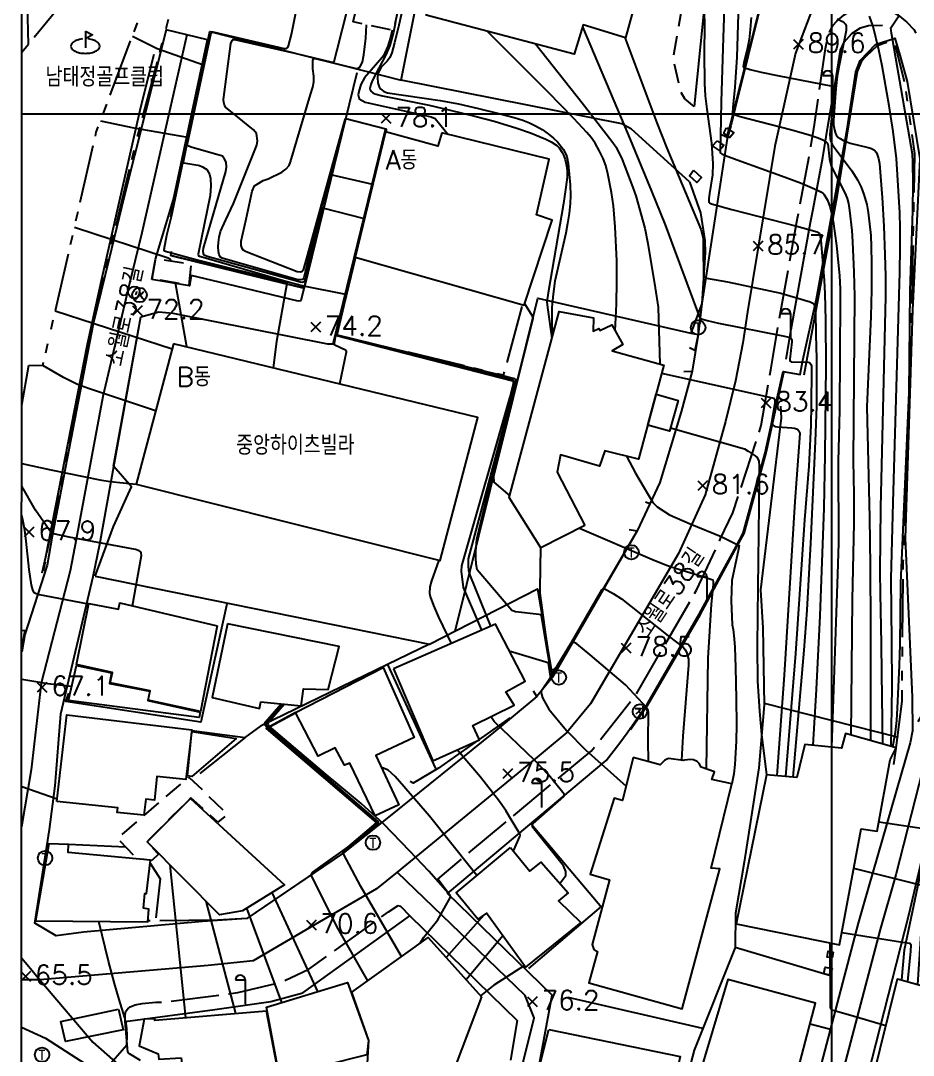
# Model space of a CAD drawing. Extents: x 199116 to 199565, y 548943 to 549516.
# Drawn here: x 199116.2 to 199208.5, y 549302.6 to 549409.6 of the extents above; entities that cross this region are included whole.
import ezdxf
from ezdxf.enums import TextEntityAlignment as Align

# ---------------------------------------------------------------- set-up
doc = ezdxf.new("R2010")
doc.units = 0
doc.header["$MEASUREMENT"] = 0
for name, pattern in [('ANYANG1', [11.5, 6, -1, 1, -1.5, 1, -1]), ('ANYANG2', [6, 5, -1]), ('ANYANG3', [3, 2, -1])]:
    doc.linetypes.add(name, pattern=pattern)
for name, color, linetype in [('A0013114', 1, 'CONTINUOUS'), ('A0013118', 1, 'CONTINUOUS'), ('A0023210', 7, 'CONTINUOUS'), ('A0033324', 1, 'ANYANG2'), ('A0043325', 42, 'CONTINUOUS'), ('B0014111', 7, 'CONTINUOUS'), ('B0014112', 7, 'CONTINUOUS'), ('B0014113', 7, 'CONTINUOUS'), ('B0014116', 7, 'ANYANG3'), ('B0024121', 7, 'CONTINUOUS'), ('B0024122', 7, 'CONTINUOUS'), ('B0024126', 7, 'ANYANG1'), ('B0024127', 7, 'CONTINUOUS'), ('C0220205', 7, 'CONTINUOUS'), ('C0223367', 7, 'CONTINUOUS'), ('C0236241', 7, 'CONTINUOUS'), ('C0256324', 1, 'CONTINUOUS'), ('C0385321', 1, 'CONTINUOUS'), ('C0536117', 7, 'CONTINUOUS'), ('C0536119', 7, 'CONTINUOUS'), ('F0017111', 30, 'CONTINUOUS'), ('F0017114', 7, 'CONTINUOUS'), ('F0027132', 7, 'CONTINUOUS'), ('F0027217', 7, 'CONTINUOUS'), ('F0047224', 7, 'CONTINUOUS'), ('F0047226', 1, 'CONTINUOUS'), ('F0047227', 1, 'ANYANG3'), ('H0017334', 7, 'CONTINUOUS'), ('H0037335', 7, 'CONTINUOUS'), ('H0049111', 7, 'CONTINUOUS'), ('H0049140', 7, 'CONTINUOUS'), ('H0049154', 7, 'CONTINUOUS')]:
    doc.layers.add(name, color=color, linetype=linetype)
doc.styles.add('GHS', font='ROMANS', dxfattribs={"bigfont": 'NGSW.shx'})
doc.styles.add('HIST', font='romans.shx', dxfattribs={"bigfont": 'ngsw.shx'})

# ---------------------------------------------------------------- blocks, each defined once
blk = doc.blocks.new('F0027217')
at = {"layer": 'F0027217'}
for points in [[(0.5, 0.5), (-0.5, -0.5)], [(-0.5, 0.5), (0.5, -0.5)]]:
    blk.add_lwpolyline(points, dxfattribs=at)
blk = doc.blocks.new('C0385321')
at = {"layer": 'C0385321'}
for points in [[(0, 1.739), (0, 0)], [(0, 1.739), (0.75, 1.339), (0, 0.939)]]:
    blk.add_lwpolyline(points, dxfattribs=at)
for points in [[(-0.3, 0.925, 0.026), (-0.607, 0.878, 0.065), (-1.061, 0.72, 0.104), (-1.408, 0.444, 0.174), (-1.5, 0.189, 0.174)], [(-1.5, 0.189, 0.174), (-1.408, -0.066, 0.104), (-1.061, -0.342, 0.065), (-0.607, -0.5, 0.051), (0, -0.562, 0.051), (0.607, -0.5, 0.065), (1.061, -0.342, 0.104), (1.408, -0.066, 0.174), (1.5, 0.189, 0.174), (1.408, 0.444, 0.104), (1.061, 0.72, 0.065), (0.607, 0.878, 0.026), (0.3, 0.925, 0.051)]]:
    blk.add_lwpolyline(points, format="xyb", dxfattribs=at)
blk = doc.blocks.new('C0236241')
at = {"layer": 'C0236241'}
blk.add_circle((0, 0), 0.75, dxfattribs=at)
at = {"layer": 'C0236241', "style": 'GHS'}
blk.add_text('T', height=1, dxfattribs=at).set_placement((-0.362, -0.524))
blk = doc.blocks.new('C0220205')
at = {"layer": 'C0220205'}
for points in [[(-0.483, 0.319), (0.11, 0.315), (-0.127, 0.01), (-0.436, -0.275)], [(-0.127, 0.01), (0.152, -0.295)], [(0.297, 0.552), (0.297, -0.577)]]:
    blk.add_lwpolyline(points, dxfattribs=at)
blk.add_circle((0, 0), 0.75, dxfattribs=at)
blk = doc.blocks.new('C0223367')
at = {"layer": 'C0223367'}
for points in [[(-1, 2.5), (0, 2.5)], [(0, 2.5), (0, 0)]]:
    blk.add_lwpolyline(points, dxfattribs=at)
blk.add_arc((-0.5, 2.5), 0.5, 0, 180, dxfattribs=at)
blk = doc.blocks.new('C0256324')
at = {"layer": 'C0256324'}
for points in [[(-0.004, 0.68), (0.002, 0.272), (-0.021, 0.123), (-0.053, 0.014), (-0.102, -0.097), (-0.156, -0.195), (-0.228, -0.284), (-0.32, -0.373), (-0.411, -0.436), (-0.466, -0.467)], [(-0.315, 0.37), (-0.322, 0.304), (-0.336, 0.242), (-0.354, 0.185), (-0.382, 0.121), (-0.42, 0.058), (-0.45, 0.025)], [(0.002, 0.272), (0.051, 0.098), (0.105, -0.026), (0.16, -0.135), (0.223, -0.235), (0.292, -0.321), (0.369, -0.407), (0.449, -0.479)], [(0.109, 0.072), (0.184, 0.109), (0.24, 0.148), (0.298, 0.192), (0.347, 0.239), (0.388, 0.291), (0.44, 0.368)]]:
    blk.add_lwpolyline(points, dxfattribs=at)
blk.add_circle((0, 0), 0.75, dxfattribs=at)

msp = doc.modelspace()

# ---------------------------------------------------------------- linework, layer by layer
at = {"layer": 'A0013114', "flags": 128}
for points in [[(199192.76, 549411.58), (199190.055, 549400.607), (199189.582, 549398.747), (199189.212, 549397.447), (199186.59, 549380.37), (199186.22, 549377.16), (199185.61, 549373.38), (199184.47, 549369.18), (199182.25, 549361.86), (199179.9, 549356.85), (199171.14, 549341.75), (199169.54, 549339.74), (199165.05, 549336.02), (199154.18, 549327.26), (199149.51, 549323.541), (199139.56, 549316.77), (199134.95, 549316.47), (199122.672, 549315.365), (199119.833, 549314.999), (199117.637, 549316.308), (199119.134, 549325.964), (199119.729, 549330.486), (199120.32, 549337.93), (199123.66, 549352.15), (199124.338, 549355.481), (199128.57, 549378.98)], [(199129.709, 549382.855), (199130.116, 549384.949), (199131.97, 549391.145), (199135.48, 549407.63), (199131.21, 549408.68), (199126.84, 549391.32), (199125.31, 549385.03), (199123.67, 549378.29), (199119.411, 549356.324), (199118.89, 549353.3), (199116.59, 549346.14), (199116.263, 549344.338)], [(199169.729, 549301.406), (199171.11, 549308.85), (199160.31, 549319.38), (199176.69, 549333.1), (199178.13, 549334.93), (199178.87, 549335.98), (199180.94, 549338.94), (199186.329, 549348.243), (199190.171, 549355.311), (199190.879, 549356.613), (199193.15, 549364.94), (199194.094, 549369.201), (199195.012, 549373.348), (199196.756, 549373.037), (199197.046, 549374.521), (199198.46, 549380.842), (199200.458, 549391.848), (199201.626, 549398.405), (199202.517, 549404.343), (199202.97, 549405.488), (199204.565, 549407.176), (199206.573, 549407.819), (199207.079, 549406.055), (199207.84, 549403.34), (199209.13, 549395.33), (199208.38, 549379.7), (199207.63, 549356.11), (199208.35, 549339.65), (199208.4, 549336.18), (199208.13, 549334.94), (199203.322, 549318.22), (199202.77, 549316.3), (199185.15, 549249.17)], [(199196.61, 549272.4), (199207.996, 549317.127), (199210.98, 549329.75), (199210.34, 549319.91), (199212.6, 549308.15), (199214.019, 549302.114)], [(199128.556, 549302.088), (199127.409, 549302.767), (199127.301, 549302.852), (199127.255, 549302.959), (199126.967, 549306.117), (199136.24, 549307.36), (199142.02, 549308.2), (199145.324, 549309.099), (199156.397, 549317.07), (199167.51, 549306.215), (199166.816, 549302.124)], [(199116.259, 549305.55), (199118.73, 549304.39), (199126.49, 549299.39)]]:
    msp.add_lwpolyline(points, dxfattribs=at)
at = {"layer": 'A0013118', "flags": 128}
for points in [[(199149.72, 549399.39), (199145.14, 549380.64), (199144.87, 549380.6), (199136.682, 549382.595), (199133.805, 549383.264), (199133.624, 549382.213), (199129.709, 549382.855)], [(199128.57, 549378.98), (199130.43, 549379.5), (199131.88, 549379.39), (199147.89, 549376.19), (199148.48, 549376.21), (199153.9, 549398.37)]]:
    msp.add_lwpolyline(points, dxfattribs=at)
at = {"layer": 'A0023210', "flags": 128}
for points in [[(199209.582, 549428.961), (199200.834, 549418.267), (199196.277, 549406.271), (199194.163, 549396.655), (199191.314, 549379.506), (199190.839, 549376.315), (199190.095, 549372.387), (199189.055, 549368.165), (199186.938, 549360.59), (199184.194, 549354.516), (199175.091, 549338.987), (199172.648, 549336.029), (199168.168, 549332.297), (199155.084, 549321.586), (199152.957, 549319.845), (199146.614, 549316.144), (199140.195, 549312.399), (199135.561, 549311.91), (199118.13, 549310.44), (199116.26, 549310.45)], [(199133.34, 549408.16), (199128.68, 549387.69), (199127.302, 549382.021), (199124.65, 549370.75), (199121.883, 549355.955), (199121.28, 549352.73), (199118.29, 549341.12), (199117.26, 549332.16), (199116.26, 549326.26)], [(199217.681, 549338.053), (199209.463, 549332.226), (199206.649, 549321.286), (199205.029, 549315.65), (199196.885, 549284.624)], [(199169.56, 549276.62), (199170.03, 549289.83), (199169.52, 549293.6), (199168.15, 549296.27), (199167.41, 549297.73), (199167.32, 549298.6), (199168.172, 549302.058), (199169.272, 549306.522), (199168.332, 549308.817), (199163.498, 549313.476), (199155.084, 549321.586)], [(199116.26, 549312.726), (199117.001, 549311.82), (199118.13, 549310.44), (199123.632, 549304.001), (199127.102, 549300.909), (199133.814, 549297.933), (199142.239, 549294.197), (199154.637, 549285.669), (199155.396, 549284.173), (199155.628, 549278.244), (199149.328, 549252.172), (199149.454, 549250.016), (199149.8, 549247.958), (199151.482, 549237.962), (199151.382, 549227.3), (199149.174, 549206.018), (199148.385, 549197.233), (199149.9, 549191.34), (199152.538, 549184.14)]]:
    msp.add_lwpolyline(points, dxfattribs=at)
at = {"layer": 'A0033324', "flags": 128}
for points in [[(199160.368, 549319.429), (199159.284, 549320.844), (199168.385, 549328.462), (199175.162, 549334.083), (199179.755, 549339.887), (199186.052, 549350.724), (199188.54, 549356.072), (199189.797, 549358.714), (199192.751, 549367.744), (199193.727, 549373.527), (199193.937, 549374.77), (199194.468, 549377.913), (199196.452, 549389.022), (199196.729, 549390.399), (199197.72, 549395.724), (199198.26, 549398.887), (199199.388, 549406.752), (199199.66, 549408.128), (199200.162, 549409.122), (199200.55, 549409.568), (199201.316, 549410.237), (199202.15, 549410.741), (199202.755, 549410.971), (199203.488, 549411.037), (199204.506, 549411.025), (199205.19, 549410.943), (199206.112, 549410.662), (199206.852, 549410.226), (199207.806, 549409.456), (199208.521, 549408.706), (199209.121, 549407.68), (199209.702, 549406.535), (199210.199, 549405.131), (199210.987, 549401.036), (199211.62, 549395.57), (199211.8, 549392.42), (199211.76, 549390.34), (199211.52, 549381.03), (199210.655, 549362.317), (199210.566, 549359.961), (199210.335, 549353.867), (199210.34, 549340.8), (199209.96, 549338.86), (199209.14, 549337.45), (199208.4, 549336.18)], [(199126.967, 549306.117), (199126.98, 549306.826), (199127.035, 549307.194), (199127.246, 549307.451), (199127.484, 549307.631), (199128.003, 549307.842), (199128.735, 549307.98), (199130.127, 549308.109), (199131.138, 549308.166), (199138.63, 549309.114), (199143.076, 549310.169), (199145.956, 549311.525), (199151.692, 549315.654), (199154.211, 549317.468), (199155.18, 549318.114), (199155.424, 549318.064), (199156.397, 549317.07)]]:
    msp.add_lwpolyline(points, dxfattribs=at)
at = {"layer": 'A0043325', "flags": 128}
msp.add_lwpolyline([(199126.286, 549307.386), (199126.77, 549305.268), (199120.785, 549304.05), (199120.309, 549306.121)], close=True, dxfattribs=at)
at = {"layer": 'B0014111', "flags": 128}
for points in [[(199136.492, 549347.04), (199134.745, 549338.171), (199129.33, 549339.34), (199129.536, 549340.318), (199125.407, 549341.135), (199125.645, 549342.212), (199121.942, 549343.028), (199123.197, 549349.347), (199126.267, 549348.76), (199126.401, 549349.409)], [(199134.718, 549338.1), (199134.613, 549337.55), (199121.112, 549339.329), (199121.915, 549342.947), (199125.567, 549342.196), (199125.341, 549341.089), (199129.517, 549340.302), (199129.32, 549339.326)], [(199153.654, 549342.743), (199156.834, 549335.508), (199152.896, 549333.644), (199155.281, 549328.525), (199152.821, 549327.406), (199150.188, 549332.845), (199149.637, 549332.631), (199148.695, 549334.431), (199146.933, 549333.568), (199144.562, 549338.078)], [(199119.895, 549328.87), (199120.931, 549337.84), (199133.867, 549336.297), (199133.254, 549331.168), (199130.248, 549331.469), (199130.005, 549329.024), (199129.096, 549329.132), (199128.89, 549327.461), (199126.15, 549327.728), (199126.212, 549328.221)], [(199133.875, 549336.11), (199138.444, 549335.393), (199133.873, 549331.461), (199133.408, 549331.518)], [(199117.708, 549316.549), (199129.316, 549316.425), (199129.424, 549317.745), (199128.855, 549317.842), (199128.999, 549319.378), (199129.166, 549319.362), (199129.593, 549322.793), (199121.067, 549323.613), (199121.089, 549324.43), (199119.087, 549324.484)], [(199163.799, 549308.671), (199158.08, 549293.56), (199156.543, 549292.195), (199146.109, 549296.11), (199145.921, 549298.741), (199151.968, 549300.608), (199152.17, 549304.166), (199150.39, 549309.162), (199158.303, 549314.824)], [(199151.971, 549302.662), (199142.914, 549300.421), (199141.577, 549307.597), (199149.972, 549310.175), (199152.112, 549304.162)], [(199132.74, 549302.375), (199132.974, 549300.359), (199136.163, 549300.627), (199136.22, 549300.22), (199139.08, 549300.53), (199139.45, 549298.47), (199143.15, 549298.96), (199141.59, 549307.21), (199130.037, 549306.234), (199130.023, 549306.398), (199128.924, 549306.371), (199128.406, 549303.6), (199130.388, 549302.768), (199130.43, 549302.24)]]:
    msp.add_lwpolyline(points, close=True, dxfattribs=at)
at = {"layer": 'B0014112', "flags": 128}
for points in [[(199158.104, 549410.209), (199160.994, 549421.637), (199174.843, 549417.979), (199175.024, 549418.666), (199181.211, 549417.032), (199178.717, 549407.851), (199174.318, 549409.178), (199173.405, 549406.155)], [(199174.494, 549357.406), (199169.958, 549355.097), (199166.686, 549360.325), (199171.836, 549379.559), (199175.385, 549378.902), (199175.376, 549377.504), (199175.957, 549377.806), (199176.067, 549377.595), (199177.304, 549378.164), (199178.446, 549376.134), (199177.309, 549375.494), (199182.652, 549373.993), (199180.063, 549364.286), (199176.552, 549365.138), (199176.016, 549363.557), (199171.976, 549364.727), (199171.646, 549362.926)], [(199181.876, 549370.995), (199184.161, 549370.338), (199183.25, 549367.169), (199181.024, 549367.804)], [(199133.736, 549329.19), (199143.431, 549320.265), (199139.084, 549317.565), (199136.734, 549317.161), (199129.251, 549324.716)], [(199202.35, 549292.433), (199206.839, 549310.55), (199209.808, 549309.723), (199214.641, 549290.209), (199211.718, 549290.888), (199211.549, 549290.125)], [(199170.791, 549305.301), (199184.348, 549302.52), (199181.381, 549289.302), (199176.255, 549290.311), (199177.103, 549294.523), (199175.964, 549294.712), (199176.461, 549297.096), (199171.532, 549298.127), (199171.885, 549300.348), (199169.68, 549300.917)]]:
    msp.add_lwpolyline(points, close=True, dxfattribs=at)
for points in [[(199137.54, 549347.25), (199135.95, 549339.64), (199140.84, 549338.49), (199141.01, 549339.2), (199145.15, 549338.76), (199145.41, 549340.52), (199147.95, 549340.47), (199149.09, 549344.92), (199137.54, 549347.25)], [(199154.7, 549342.61), (199158.79, 549333.07), (199163.59, 549335.27), (199162.93, 549336.75), (199167.2, 549338.84), (199166.33, 549340.23), (199168.33, 549341.32), (199165.25, 549347.21), (199154.7, 549342.61)], [(199190.16, 549316.22), (199200.85, 549314.07), (199203.09, 549326.06), (199204.73, 549325.8), (199206.09, 549333.17), (199206.69, 549334.42), (199201.47, 549335.9), (199201.03, 549334.4), (199197.25, 549334.76), (199196.41, 549331.37), (199193.28, 549331.65), (199190.16, 549316.22)], [(199179.5, 549333.41), (199178.4, 549328.98), (199177.55, 549329.21), (199175.05, 549321.37), (199177.04, 549320.77), (199175.27, 549314.08), (199175.44, 549313.56), (199175.67, 549313.4), (199175.81, 549313.37), (199174.92, 549310.12), (199184.57, 549307.42), (199188.46, 549321.9), (199187.55, 549321.97), (199189.71, 549330.71), (199187.64, 549331.14), (199187.91, 549331.96), (199186.54, 549332.41), (199186.33, 549332.81), (199186.12, 549333), (199185.73, 549333.19), (199185.41, 549333.23), (199184.8, 549333.15), (199184.66, 549333.13), (199183.18, 549333.34), (199182.97, 549333.26), (199182.73, 549333.11), (199182.57, 549332.96), (199182.3, 549332.68), (199179.5, 549333.41)], [(199166.8, 549324.11), (199168.81, 549321.66), (199169.97, 549322.59), (199172.77, 549319.42), (199171.76, 549318.61), (199174.08, 549316.35), (199168.38, 549311.74), (199164.34, 549317.32), (199163.42, 549316.7), (199161.19, 549319.44), (199166.8, 549324.11)], [(199183.84, 549292.24), (199193.45, 549289.4), (199198.37, 549308.02), (199189.28, 549310.46), (199183.84, 549292.24)]]:
    msp.add_lwpolyline(points, dxfattribs=at)
at = {"layer": 'B0014113', "flags": 128}
for points in [[(199159.7, 549398.03), (199159.29, 549396.66), (199153.89, 549398.125), (199150.754, 549385.177), (199168.23, 549380.22), (199171.11, 549389), (199169.5, 549389.54), (199170.8, 549395.3), (199159.7, 549398.03)], [(199131.96, 549376.22), (199128.1, 549361.69), (199159.53, 549353.8), (199163.44, 549368.57), (199131.96, 549376.22)]]:
    msp.add_lwpolyline(points, dxfattribs=at)
at = {"layer": 'B0014116', "flags": 128}
for points in [[(199155.292, 549411.25), (199154.691, 549408.613), (199150.526, 549409.507), (199151.154, 549412.139)], [(199129.768, 549382.925), (199130.133, 549385.01), (199133.782, 549384.458), (199133.546, 549382.28)], [(199130.406, 549323.429), (199129.722, 549322.79), (199128.109, 549322.999), (199126.184, 549325.074), (199133.562, 549331.41), (199137.532, 549327.568), (199136.563, 549326.731), (199133.767, 549329.266), (199129.194, 549324.723)]]:
    msp.add_lwpolyline(points, close=True, dxfattribs=at)
at = {"layer": 'B0024121', "flags": 128}
for points in [[(199185.34, 549392.96), (199179.34, 549398.4), (199178.32, 549398.96), (199155.507, 549403.46), (199159.68, 549424.38), (199164.05, 549424.65), (199171.92, 549429.59), (199190.72, 549441.07), (199196.618, 549431.499), (199192.748, 549411.589), (199189.53, 549398.87), (199189.371, 549398.31), (199189.16, 549397.57), (199188.49, 549397.9)], [(199129.92, 549406.14), (199128.56, 549400.63), (199124.54, 549383.03), (199123.03, 549376.13), (199118.72, 549354.15), (199118.33, 549352.5)], [(199150.91, 549404.24), (199145.46, 549381.96), (199131.7, 549385.33), (199131.74, 549385.77)], [(199185.34, 549392.96), (199186.45, 549389.75), (199186.91, 549386.88), (199186.96, 549385.64), (199186.59, 549380.37), (199185.47, 549377.31)], [(199148.857, 549377.096), (199150.689, 549385.178)], [(199161.075, 549346.503), (199169.65, 549380.92), (199185.47, 549377.31), (199186.22, 549377.16), (199185.89, 549375.53), (199185.34, 549375.78)], [(199123.85, 549352.19), (199125.75, 549357.3), (199127.63, 549361.42), (199125.75, 549363.56), (199128.57, 549378.98)], [(199184.74, 549373.34), (199185.61, 549373.38), (199184.47, 549369.18), (199182.25, 549361.86), (199181.21, 549359.67), (199180.78, 549359.84)], [(199179.09, 549357), (199179.9, 549356.85), (199171.12, 549341.84)], [(199123.85, 549352.19), (199158.45, 549345.16), (199169.59, 549350.86), (199171.14, 549341.75), (199169.54, 549339.74), (199169.18, 549340.27)], [(199137.51, 549349.44), (199134.778, 549337.078), (199120.836, 549339.222), (199121.149, 549340.095)], [(199116.264, 549346.58), (199116.58, 549346.56), (199116.263, 549344.828)], [(199158.45, 549345.16), (199154.08, 549343.04), (199141.02, 549336.69)], [(199154.08, 549343.04), (199159.04, 549332.3)], [(199153.206, 549326.504), (199141.586, 549336.412), (199144.571, 549338.06)], [(199166.75, 549337.53), (199163.581, 549335.291)], [(199133.856, 549336.206), (199139.38, 549335.5), (199141.02, 549336.69)], [(199163.46, 549335.21), (199159.35, 549332.31), (199156.74, 549330.77), (199156.43, 549330.94)], [(199153.464, 549326.708), (199149.424, 549323.508), (199139.557, 549316.78), (199136.548, 549316.593)], [(199176.186, 549318.012), (199168.681, 549311.601)], [(199186.719, 549305.408), (199172.793, 549308.593)]]:
    msp.add_lwpolyline(points, dxfattribs=at)
at = {"layer": 'B0024122', "flags": 128}
msp.add_lwpolyline([(199131.68, 549389.33), (199135.719, 549408.5), (199155.507, 549403.46)], dxfattribs=at)
at = {"layer": 'B0024126', "flags": 128}
for points in [[(199116.271, 549410.981), (199127.95, 549426.04), (199135.63, 549423.41), (199133, 549415.73), (199128.08, 549397.16), (199124.92, 549383.88), (199123.22, 549376.66), (199121.92, 549369.64), (199118.46, 549352.62), (199118.43, 549352.46), (199118.06, 549351.47)], [(199116.266, 549369.868), (199117, 549374.01), (199118.45, 549373.96), (199123.98, 549398.11), (199131.95, 549419.28), (199128.98, 549421.84), (199116.27, 549406.32)], [(199206.68, 549334.423), (199207.3, 549339.24), (199207.43, 549353.66), (199207.98, 549368.71), (199208.38, 549382.3), (199208.61, 549395.9), (199207.67, 549402.79), (199206.62, 549407.04)], [(199167.984, 549380.077), (199166.07, 549372.961), (199148.857, 549377.096)], [(199139.38, 549335.5), (199133.937, 549331.175)], [(199206.46, 549332.71), (199206.68, 549334.39)], [(199127.018, 549324.159), (199121.089, 549324.43)], [(199129.557, 549322.51), (199130.58, 549320.887), (199130.089, 549316.539)], [(199136.548, 549316.593), (199129.397, 549316.536)]]:
    msp.add_lwpolyline(points, dxfattribs=at)
at = {"layer": 'B0024127', "flags": 128}
for points in [[(199189.149, 549398.558), (199189.916, 549398.022), (199189.511, 549397.551), (199188.887, 549397.998)], [(199188.171, 549397.196), (199188.884, 549396.707), (199188.42, 549396.21), (199187.709, 549396.681)], [(199185.753, 549394.171), (199186.559, 549393.415), (199186.071, 549392.894), (199185.33, 549393.588)], [(199200.196, 549313.303), (199200.069, 549312.7), (199199.553, 549312.782), (199199.679, 549313.399)], [(199200.077, 549311.622), (199199.911, 549310.911), (199199.212, 549311.067), (199199.357, 549311.737)]]:
    msp.add_lwpolyline(points, close=True, dxfattribs=at)
at = {"layer": 'C0536117', "flags": 128}
msp.add_lwpolyline([(199197.81, 549305.89), (199199.89, 549305.35)], dxfattribs=at)
at = {"layer": 'C0536119', "flags": 128}
for points in [[(199195.327, 549374.604), (199195.847, 549377.674), (199197.828, 549388.761), (199198.103, 549390.133), (199199.098, 549395.478), (199199.643, 549398.67), (199200.437, 549403.315), (199200.954, 549406.573), (199201.324, 549407.389), (199202.105, 549408.299), (199203.019, 549408.879), (199203.826, 549409.127), (199205.267, 549409.149)], [(199179.234, 549336.326), (199181.024, 549338.886), (199186.416, 549348.194), (199190.259, 549355.264), (199190.972, 549356.575), (199193.247, 549364.916), (199194.191, 549369.18), (199195.089, 549373.232)], [(199153.196, 549326.483), (199149.43, 549323.5), (199139.56, 549316.775)]]:
    msp.add_lwpolyline(points, dxfattribs=at)
at = {"layer": 'F0017111', "flags": 128}
for points, elevation in [([(199156.4, 549414.19), (199155.27, 549409.17), (199154.81, 549407.34), (199154.53, 549406.31), (199154.34, 549405.82), (199154.07, 549405.42), (199153.44, 549404.81), (199153.2, 549404.38), (199153.11, 549404.08), (199153.06, 549403.76), (199153.08, 549403.19), (199153.23, 549402.79), (199153.38, 549402.57), (199153.7, 549402.31), (199154.1, 549402.16), (199159.53, 549401.36), (199161.43, 549401.01), (199163.52, 549400.55), (199165.62, 549400.03), (199167.18, 549399.61), (199168.09, 549399.33), (199168.77, 549399.06), (199169.41, 549398.75), (199170.07, 549398.36), (199170.71, 549397.92), (199171.26, 549397.49), (199171.68, 549397.09), (199172.27, 549396.34), (199172.41, 549396.1), (199172.63, 549395.57), (199172.78, 549394.84), (199172.97, 549392.64), (199173.01, 549391.56), (199173, 549390.72), (199172.88, 549389.68), (199172.72, 549388.64), (199172.53, 549387.64), (199171.59, 549383.57), (199171.41, 549382.67), (199171.23, 549381.33), (199171.1, 549380.01), (199171.08, 549379.13), (199171.09, 549378.25), (199171.171, 549377.076)], 81), ([(199186.8, 549412.07), (199186.89, 549409.14), (199186.85, 549406.27), (199186.88, 549403.11), (199186.96, 549401.86), (199187.1, 549400.47), (199187.6, 549396.94), (199187.74, 549394.84), (199187.69, 549393.67), (199187.38, 549391.75), (199187.31, 549391.23), (199187.31, 549390.85), (199187.38, 549390.78), (199187.59, 549390.69), (199189.71, 549390.08), (199196.42, 549388.37), (199198.53, 549387.77), (199198.78, 549387.66), (199198.89, 549386.91), (199199.26, 549382.75), (199199.33, 549381.4), (199199.39, 549378.63), (199199.42, 549373.97), (199199.33, 549364.71), (199199.2, 549359.22), (199198.81, 549348.06), (199198.43, 549340.46), (199198.08, 549334.69)], 86), ([(199188.97, 549412.89), (199188.8, 549407.89), (199188.6, 549401.23), (199188.5, 549395.97), (199188.71, 549395.83), (199189.33, 549395.58), (199190.63, 549395.08), (199194.83, 549393.58), (199196.81, 549392.85), (199198.5, 549392.13), (199198.89, 549391.92), (199199.13, 549391.75), (199199.21, 549391.68), (199199.58, 549391.07), (199199.82, 549390.4), (199200.05, 549389.59), (199200.18, 549388.85), (199200.51, 549386.36), (199200.82, 549383.22), (199200.9, 549381.9), (199200.92, 549380.78), (199200.82, 549369.34), (199200.71, 549364.05), (199200.72, 549355.6), (199200.64, 549352.37), (199200.01, 549334.497)], 87), ([(199151.712, 549389.133), (199147.41, 549390.237), (199147.337, 549390.196), (199147.285, 549390.085), (199145.532, 549382.726), (199145.431, 549382.611), (199145.297, 549382.563), (199145.072, 549382.573), (199135.443, 549385.242), (199135.141, 549385.378), (199135.057, 549385.559), (199135.02, 549385.801), (199135.065, 549386.096), (199137.389, 549394.012), (199137.449, 549394.48), (199137.413, 549394.985), (199137.245, 549395.309), (199137.029, 549395.621), (199133.78, 549396.531), (199133.531, 549396.636), (199133.456, 549396.705), (199133.426, 549396.785), (199133.421, 549396.884), (199135.845, 549408.364), (199135.917, 549408.464), (199136.039, 549408.478), (199143.411, 549406.748), (199143.66, 549406.754), (199143.782, 549406.853), (199143.863, 549407.027), (199144.174, 549408.184), (199144.624, 549410.442)], 76), ([(199152.571, 549392.68), (199148.225, 549393.668), (199148.18, 549393.642), (199148.132, 549393.562), (199146.853, 549388.856), (199145.434, 549383.042), (199145.377, 549382.902), (199145.293, 549382.851), (199145.108, 549382.812), (199144.82, 549382.812), (199136.99, 549385.051), (199136.827, 549385.169), (199136.691, 549385.404), (199136.609, 549385.74), (199136.591, 549386.229), (199136.609, 549386.7), (199136.682, 549387.243), (199136.827, 549387.805), (199137.385, 549389.039), (199138.168, 549390.702), (199140.591, 549396.745), (199140.666, 549397.193), (199140.553, 549397.952), (199140.23, 549398.327), (199138.032, 549400.121), (199137.388, 549400.634), (199137.243, 549400.872), (199137.171, 549401.162), (199137.14, 549401.483), (199137.891, 549407.263), (199138.013, 549407.59), (199138.106, 549407.665), (199138.265, 549407.684), (199144.498, 549406.264), (199148.369, 549405.325), (199148.461, 549405.316), (199148.502, 549405.332), (199148.572, 549405.415), (199148.903, 549406.606), (199149.94, 549410.81)], 77), ([(199190.36, 549410.33), (199190.21, 549405.86), (199190.01, 549402.74), (199189.79, 549400.66), (199189.78, 549400.05), (199189.83, 549399.95), (199190.57, 549399.72), (199195.77, 549398.37), (199197.6, 549397.85), (199198.64, 549397.5), (199199.1, 549397.3), (199199.42, 549397.13), (199199.57, 549397), (199199.62, 549396.9), (199199.79, 549395.31), (199199.97, 549394.58), (199201.43, 549391.75), (199201.63, 549391.25), (199201.75, 549390.71), (199201.87, 549389.99), (199202.1, 549387.94), (199202.19, 549386.77), (199202.32, 549383.61), (199202.37, 549381.13), (199202.25, 549364.11), (199202.32, 549360.67), (199202.32, 549357.67), (199202.16, 549349.76), (199202.01, 549335.75)], 88), ([(199191.7, 549409.96), (199191.6, 549408.7), (199191.48, 549407.66), (199191.32, 549406.83), (199190.94, 549405.29), (199190.88, 549404.9), (199190.92, 549404.83), (199191.06, 549404.76), (199191.59, 549404.58), (199192.73, 549404.29), (199194.43, 549403.94), (199200.12, 549402.86), (199200.29, 549402.72), (199200.34, 549402.63), (199200.32, 549402.25), (199199.89, 549398.56), (199199.85, 549397.85), (199199.86, 549397.45), (199199.9, 549397.21), (199200.08, 549396.84), (199200.28, 549396.54), (199202.11, 549394.11), (199202.69, 549393.16), (199203.06, 549392.42), (199203.35, 549391.66), (199203.65, 549390.6), (199203.8, 549389.77), (199203.95, 549388.6), (199204.06, 549387.4), (199204.12, 549386.27), (199204.16, 549384.5), (199204.15, 549381.78), (199204.08, 549379.03), (199203.66, 549369.7), (199203.94, 549358.26), (199204.01, 549353.25), (199204.05, 549347.05), (199204.05, 549335.17)], 89), ([(199206.19, 549334.562), (199206.26, 549338.58), (199206.27, 549340.73), (199206.26, 549345.44), (199206.17, 549351.9), (199206.37, 549359.8), (199207.06, 549383.63), (199207.11, 549386.12), (199207.12, 549388.16), (199207.09, 549389.75), (199206.72, 549395.38), (199206.38, 549398.16), (199205.97, 549400.82), (199205.24, 549404.97), (199204.92, 549406.61), (199204.31, 549409.01), (199203.95, 549410.1)], 91), ([(199206.34, 549334.52), (199206.62, 549336.06), (199206.75, 549337.25), (199206.85, 549338.53), (199207.04, 549342.95), (199207.1, 549345.1), (199207.19, 549351.47), (199208.03, 549371.18), (199208.13, 549381.69), (199208.42, 549389.98), (199208.46, 549392.78), (199208.43, 549395.02), (199208.4, 549395.81), (199206.2, 549408.32), (199206.16, 549408.89), (199207.04, 549410.22)], 92), ([(199153.936, 549398.114), (199153.979, 549398.317), (199153.976, 549398.367), (199153.934, 549398.412), (199149.791, 549399.458), (199149.746, 549399.453), (199149.694, 549399.404), (199145.37, 549383.835), (199145.242, 549383.65), (199145.072, 549383.608), (199144.745, 549383.636), (199139.464, 549385.715), (199139.164, 549385.887), (199139.049, 549386.073), (199138.964, 549386.373), (199138.949, 549386.817), (199139.482, 549389.084), (199140.109, 549391.98), (199140.346, 549392.559), (199141.23, 549393.101), (199141.743, 549393.275), (199143.155, 549393.95), (199143.583, 549394.284), (199143.908, 549394.647), (199144.057, 549395.009), (199146.143, 549401.983), (199146.387, 549402.763), (199146.489, 549403.307), (199146.482, 549403.897), (199146.356, 549404.648), (199146.375, 549405.506), (199146.446, 549405.675), (199146.517, 549405.713), (199146.605, 549405.718), (199150.707, 549404.697), (199150.926, 549404.687), (199151.065, 549404.712), (199151.23, 549404.81), (199151.42, 549405.12), (199151.52, 549405.37), (199151.65, 549406.1), (199151.84, 549407.81), (199151.914, 549409.209)], 78), ([(199174.259, 549408.983), (199179, 549397.76), (199181.39, 549391.99), (199182.79, 549388.52), (199183.75, 549386.01), (199186.35, 549378.95), (199186.41, 549378.87), (199186.58, 549378.79), (199187.14, 549378.62), (199188.32, 549378.34), (199194.96, 549377.04), (199195.76, 549376.86), (199195.89, 549376.67), (199195.9, 549376.4), (199195.69, 549374.62), (199195.7, 549374.43), (199195.82, 549374.34), (199197.55, 549374.3), (199197.75, 549374.26), (199197.88, 549374.09), (199197.93, 549373.89), (199197.95, 549373.48), (199197.92, 549369.85), (199197.87, 549367.8), (199197.65, 549363.56), (199197.2, 549357.99), (199196.3, 549344.18), (199195.249, 549331.474)], 84), ([(199154.573, 549408.638), (199154.42, 549407.9), (199154.12, 549406.98), (199153.67, 549406), (199153.55, 549405.8), (199151.724, 549403.71), (199151.349, 549403.023), (199151.142, 549402.304), (199151.047, 549401.956), (199151.171, 549401.557), (199151.784, 549401.19), (199158.615, 549399.685), (199159.012, 549399.494), (199160.378, 549397.863)], 79), ([(199177.644, 549377.559), (199177.77, 549380.32), (199177.82, 549382.7), (199177.8, 549384.8), (199177.65, 549388.32), (199177.47, 549390.47), (199177.27, 549391.86), (199176.89, 549393.79), (199176.66, 549394.64), (199176.38, 549395.37), (199176.02, 549396.13), (199175.56, 549396.94), (199175.16, 549397.55), (199174.72, 549398.07), (199173.37, 549399.49), (199170.67, 549402.26), (199164.385, 549408.545)], 82), ([(199169.396, 549407.217), (199174.22, 549401.14), (199177.29, 549397.18), (199177.74, 549396.54), (199178.36, 549395.27), (199179.48, 549392.38), (199179.76, 549391.52), (199180.69, 549388.16), (199181.03, 549386.59), (199181.79, 549381.99), (199182.07, 549380), (199182.251, 549374.105)], 83), ([(199124.42, 549399.28), (199127.859, 549398.559), (199133.417, 549397.586), (199133.437, 549397.564), (199133.437, 549397.508), (199131.721, 549389.346), (199131.236, 549387.399), (199130.947, 549385.927), (199130.985, 549385.828), (199134.395, 549384.877), (199143.528, 549382.605), (199143.653, 549382.536), (199143.684, 549382.446), (199142.626, 549376.431), (199142.265, 549373.716)], 74), ([(199131.735, 549384.767), (199131.64, 549384.91), (199131.4, 549385.08), (199121.716, 549388.221)], 73), ([(199163.864, 549346.606), (199163.428, 549347.55), (199161.952, 549351.006), (199161.748, 549352.713), (199161.775, 549353.261), (199166.792, 549370.724), (199167.13, 549372.111), (199167.119, 549372.245), (199167.042, 549372.347), (199148.828, 549377.045), (199148.794, 549377.081), (199148.788, 549377.139), (199150.754, 549385.177)], 76), ([(199150.77, 549385.172), (199148.848, 549377.176), (199148.836, 549377.113), (199148.847, 549377.08), (199166.944, 549372.53), (199167.163, 549372.393), (199167.229, 549372.278), (199167.233, 549372.063), (199167.175, 549371.721), (199167.046, 549371.234), (199162.423, 549353.959), (199162.444, 549353.235), (199162.472, 549352.76), (199162.593, 549352.293), (199164.756, 549346.995)], 77), ([(199181.09, 549332.995), (199181.044, 549335.175), (199181.091, 549338.097), (199181.035, 549338.308), (199180.935, 549338.53), (199179.596, 549339.976), (199178.7, 549340.926), (199175.065, 549344.05), (199173.661, 549345.165), (199173.273, 549345.397), (199173.212, 549345.383), (199173.165, 549345.326), (199171.425, 549342.463), (199171.269, 549342.3), (199171.141, 549342.247), (199171.065, 549342.251), (199171.027, 549342.296), (199170.993, 549342.379), (199170.505, 549345.192), (199170.003, 549348.064), (199169.902, 549348.173), (199169.789, 549348.228), (199167.316, 549348.5), (199166.954, 549348.631), (199163.379, 549352.832), (199163.252, 549353.415), (199163.22, 549354.079), (199163.216, 549354.734), (199163.329, 549356.013), (199164.914, 549362.593), (199167.01, 549370.698), (199167.389, 549372.28), (199167.389, 549372.431), (199167.366, 549372.516), (199167.262, 549372.582), (199165.776, 549372.96), (199148.928, 549377.101), (199148.899, 549377.15), (199150.781, 549385.169)], 78), ([(199133.332, 549375.886), (199132.17, 549382.515)], 73), ([(199168.276, 549380.359), (199169.056, 549379.094), (199169.107, 549378.81), (199165.042, 549362.497), (199165.096, 549361.913), (199166.728, 549360.481)], 79), ([(199131.809, 549375.65), (199119.734, 549379.569)], 72), ([(199130.11, 549369.27), (199123.16, 549371.59), (199122.03, 549372.01), (199121.21, 549372.4), (199120.59, 549372.73), (199118.45, 549373.96)], 71), ([(199182.432, 549373.168), (199192.21, 549371.01), (199194.05, 549370.57), (199194.14, 549370.36), (199194.14, 549370.08), (199193.85, 549368.28), (199193.85, 549368.04), (199193.92, 549367.84), (199194, 549367.75), (199194.14, 549367.67), (199194.41, 549367.62), (199195.9, 549367.53), (199196.19, 549367.48), (199196.49, 549367.37), (199196.64, 549367.22), (199196.71, 549367.11), (199196.75, 549366.93), (199196.2, 549359.91), (199195.1, 549341.94), (199194.36, 549331.553)], 83), ([(199181.096, 549368.158), (199181.117, 549368.152)], 82), ([(199183.349, 549367.515), (199191, 549365.33), (199191.4, 549365.12), (199192.13, 549364.63), (199192.31, 549364.46), (199192.49, 549364.08), (199192.54, 549363.58), (199192.54, 549362.29), (199192.34, 549348.14), (199192.32, 549344.9), (199192.36, 549341.31), (199192.55, 549338.22), (199192.78, 549335.81), (199193.28, 549331.65)], 82), ([(199178.799, 549364.593), (199179.746, 549362.827), (199181.538, 549359.804), (199181.993, 549359.334), (199183.247, 549358.512), (199185.377, 549357.577), (199188.608, 549356.266), (199190.453, 549355.337), (199190.394, 549354.974), (199189.69, 549351.726), (199189.639, 549349.656), (199189.749, 549347.158), (199189.83, 549346.66), (199189.95, 549345.7), (199190.01, 549344.83), (199190.08, 549342.72), (199190.14, 549339.49), (199190.17, 549336.81), (199190.15, 549335.11), (199190.09, 549333.9), (199190, 549332.69), (199189.9, 549331.74), (199189.71, 549330.71)], 81), ([(199127.717, 549349.1), (199128.65, 549354.33), (199128.62, 549354.6), (199128.53, 549354.74), (199128.41, 549354.81), (199128.04, 549354.92), (199121.17, 549356.22), (199119.74, 549356.51), (199119.35, 549356.62), (199117.7, 549359.02), (199116.265, 549361.488)], 69), ([(199123.181, 549349.267), (199117.92, 549350.27), (199117.7, 549350.37), (199117.57, 549350.47), (199117.4, 549350.76), (199117.27, 549351.25), (199117.05, 549352.86), (199116.74, 549355.81), (199116.58, 549356.92), (199116.38, 549357.99), (199116.265, 549358.451)], 68), ([(199169.907, 549355.179), (199169.829, 549350.876), (199169.841, 549350.426), (199170.444, 549346.158), (199170.989, 549342.567), (199171.002, 549342.53), (199171.065, 549342.511), (199171.213, 549342.514), (199171.33, 549342.558), (199171.62, 549342.835), (199173.144, 549345.404), (199176.261, 549350.761), (199176.349, 549350.883), (199176.458, 549350.91), (199176.505, 549350.91), (199177.414, 549350.384), (199178.284, 549349.822), (199183.131, 549345.996), (199184.709, 549344.814), (199184.889, 549344.577), (199185.012, 549344.311), (199185.212, 549343.601), (199185.23, 549342.991), (199184.641, 549335.63), (199184.512, 549333.151)], 79), ([(199166.683, 549344.469), (199170.469, 549343.305), (199170.663, 549343.241), (199170.693, 549343.215), (199170.711, 549343.174), (199170.914, 549341.831), (199170.906, 549341.701), (199170.885, 549341.607), (199170.032, 549340.329), (199169.996, 549340.177), (199170.003, 549339.968), (199170.133, 549339.614), (199170.761, 549338.413), (199172.598, 549336.226), (199174.58, 549334.21), (199178.769, 549330.467)], 77), ([(199121.431, 549340.768), (199121.11, 549340.8), (199118.98, 549341.05), (199116.263, 549341.49)], 67), ([(199152.047, 549310.347), (199148.865, 549315.966), (199146.21, 549321.278), (199146.368, 549321.568), (199147.233, 549322.194), (199150.006, 549324.167), (199152.239, 549326.038), (199153.004, 549326.692), (199153.007, 549326.758), (199152.984, 549326.809), (199141.682, 549336.429), (199141.46, 549336.73), (199141.416, 549336.943), (199141.469, 549337.102), (199143.107, 549338.977)], 71), ([(199155.525, 549312.836), (199151.33, 549320.101), (199149.548, 549323.449), (199149.506, 549323.562), (199149.528, 549323.629), (199153.128, 549326.621), (199153.154, 549326.717), (199153.138, 549326.807), (199141.676, 549336.637), (199141.624, 549336.775), (199141.619, 549336.965), (199141.688, 549337.137), (199143.257, 549338.961)], 72), ([(199157.474, 549314.231), (199157.849, 549314.834), (199159.296, 549316.639), (199160.598, 549318.992), (199160.598, 549319.074), (199160.562, 549319.146), (199160.356, 549319.388), (199158.378, 549321.673), (199156.4, 549323.727), (199153.694, 549326.561), (199151.358, 549328.685), (199147.765, 549331.662), (199141.854, 549336.661), (199141.771, 549336.822), (199141.765, 549336.953), (199141.842, 549337.15), (199143.411, 549338.945)], 73), ([(199171.92, 549320.383), (199172.533, 549321.211), (199172.549, 549321.653), (199172.29, 549322.209), (199169.102, 549326.216), (199169.077, 549326.379), (199169.077, 549326.481), (199169.156, 549326.614), (199172.313, 549329.4), (199172.374, 549329.522), (199172.367, 549329.629), (199171.208, 549331.063), (199170.777, 549331.614), (199169.282, 549333.139), (199165.135, 549337.137), (199164.792, 549337.662)], 76), ([(199163.336, 549321.226), (199162.776, 549321.921), (199158.421, 549327.35), (199154.898, 549331.468), (199154.15, 549332.118), (199153.509, 549332.394), (199153.477, 549332.398)], 74), ([(199119.923, 549329.112), (199116.262, 549330.389)], 66), ([(199204.91, 549326.77), (199210.46, 549325.94), (199210.51, 549325.84), (199210.52, 549325.67), (199210.17, 549322.17), (199210.05, 549320.36), (199209.596, 549309.782)], 92), ([(199133.23, 549306.504), (199131.602, 549322.343)], 67), ([(199208.94, 549309.965), (199209.35, 549316.27), (199209.51, 549319.64), (199209.5, 549320.16), (199202.324, 549321.959)], 91), ([(199138.419, 549306.942), (199135.327, 549318.582)], 68), ([(199143.162, 549308.087), (199139.539, 549317.848)], 69), ([(199164.051, 549317.125), (199160.171, 549312.734)], 74), ([(199134.761, 549285.588), (199134.608, 549285.737), (199133.801, 549286.738), (199131.915, 549288.803), (199128.807, 549291.617), (199127.314, 549292.914), (199123.226, 549296.1), (199122.907, 549296.361), (199122.701, 549296.81), (199122.589, 549297.276), (199122.664, 549297.781), (199122.925, 549298.472), (199123.43, 549299.443), (199123.934, 549300.115), (199124.721, 549300.951), (199127.15, 549303.71), (199127.18, 549304.73), (199127.15, 549305.37), (199127.07, 549305.96), (199126.93, 549306.52), (199126.34, 549308.39), (199125.86, 549310.07), (199125.25, 549312.37), (199124.233, 549316.479)], 66), ([(199205.632, 549305.678), (199201.75, 549306.8), (199200.17, 549307.28), (199199.96, 549307.39), (199199.92, 549307.51), (199199.87, 549314.267)], 89), ([(199168.262, 549311.902), (199165.086, 549309.874), (199163.707, 549308.773)], 76)]:
    msp.add_lwpolyline(points, dxfattribs=dict(at, elevation=elevation))
at = {"layer": 'F0017114', "flags": 128}
for points, elevation in [([(199116.83, 549411.29), (199116.95, 549407.151)], 70), ([(199154.917, 549409.603), (199154.88, 549409.29), (199154.73, 549408.43), (199154.52, 549407.67), (199154.33, 549407.05), (199153.92, 549406.1), (199152.51, 549403.39), (199152.36, 549403.03), (199152.27, 549402.61), (199152.29, 549402.46), (199152.37, 549402.33), (199152.53, 549402.19), (199152.78, 549402.07), (199153.58, 549401.84), (199158.39, 549400.87), (199160.59, 549400.38), (199163.11, 549399.76), (199165.11, 549399.22), (199167.48, 549398.51), (199168.88, 549398.03), (199170.45, 549397.38), (199171.03, 549397.1), (199171.59, 549396.7), (199171.84, 549396.47), (199172.16, 549395.99), (199172.32, 549395.65), (199172.46, 549395.25), (199172.62, 549394.61), (199172.67, 549394.12), (199172.67, 549393.44), (199172.55, 549392.41), (199172.29, 549390.72), (199170.7, 549381.47), (199170.57, 549380.55), (199170.63, 549379.97), (199171.093, 549376.785)], 80), ([(199200.59, 549409.8), (199201.16, 549409.55), (199201.32, 549409.41), (199201.44, 549409.26), (199201.52, 549409.08), (199201.54, 549408.9), (199201.51, 549408.61), (199200.79, 549404.98), (199200.61, 549403.9), (199200.46, 549402.61), (199200.2, 549399.33), (199200.22, 549398.86), (199200.31, 549398.34), (199200.42, 549397.94), (199200.48, 549397.81), (199200.67, 549397.58), (199200.89, 549397.43), (199201.26, 549397.23), (199201.94, 549396.96), (199203.79, 549396.52), (199204.13, 549396.4), (199204.45, 549396.22), (199204.61, 549396.01), (199204.74, 549395.77), (199204.87, 549395.38), (199204.96, 549394.87), (199205.09, 549393.52), (199205.26, 549391.34), (199205.41, 549388.36), (199205.53, 549385.4), (199205.58, 549383.22), (199205.59, 549381.1), (199205.08, 549359.27), (199205.02, 549352.61), (199205.03, 549350.35), (199205.16, 549345.2), (199205.17, 549342.15), (199205.28, 549334.82)], 90), ([(199127.711, 549408.02), (199130.262, 549406.752), (199135.051, 549405.042), (199135.071, 549405.018), (199135.075, 549404.923), (199133.476, 549397.574), (199132.956, 549394.978), (199132.965, 549394.934), (199133.018, 549394.91), (199134.473, 549394.674), (199134.649, 549394.634), (199134.974, 549394.517), (199135.417, 549394.229), (199135.698, 549393.764), (199135.799, 549393.286), (199135.825, 549392.554), (199135.769, 549391.547), (199134.517, 549385.462), (199134.558, 549385.296), (199143.832, 549382.607), (199145.389, 549382.195), (199149.748, 549381.333), (199149.76, 549381.299), (199148.722, 549377.099), (199148.565, 549376.241), (199148.582, 549376.15), (199148.644, 549376.085), (199149.766, 549375.58), (199149.826, 549375.48), (199149.826, 549375.33), (199149.119, 549372.05)], 75), ([(199178.641, 549407.873), (199181.95, 549399.05), (199182.98, 549396.44), (199186.507, 549388.075), (199186.733, 549387.085), (199186.746, 549386.021), (199186.772, 549383.36), (199186.811, 549383.218), (199186.863, 549383.127), (199187.097, 549383.01), (199189.258, 549382.614), (199194.759, 549381.451), (199197.795, 549380.563), (199198.139, 549380.368), (199198.247, 549380.209), (199198.319, 549379.89), (199198.35, 549379.498), (199198.402, 549377.183), (199198.47, 549374.67), (199198.44, 549369.75), (199198.32, 549366.1), (199197.85, 549355.59), (199197.45, 549348.66), (199197.15, 549344.54), (199196.01, 549331.406)], 85), ([(199116.265, 549363.831), (199119.29, 549363.16), (199124.34, 549362.14), (199125.43, 549361.96), (199128.1, 549361.69)], 70), ([(199173.945, 549357.126), (199181.5, 549353.91), (199182.95, 549353.33), (199183.42, 549353.15), (199186.59, 549352.18), (199187.72, 549351.79), (199187.76, 549351.58), (199187.76, 549351.31), (199187.58, 549349.3), (199187.23, 549343.7), (199187.03, 549332.249)], 80), ([(199159.4, 549353.83), (199158.64, 549351.71), (199158.46, 549351.08), (199158.44, 549350.41), (199158.49, 549350.07), (199158.84, 549349.13), (199159.37, 549347.94), (199160.689, 549345.221)], 75), ([(199167.089, 549323.758), (199167.142, 549323.843), (199167.766, 549325.244), (199167.8, 549325.383), (199167.793, 549325.53), (199166.718, 549327.301), (199166.344, 549327.93), (199165.578, 549329.026), (199163.701, 549331.381), (199161.28, 549334.211)], 75), ([(199146.887, 549309.229), (199142.162, 549319.478)], 70), ([(199166.021, 549314.998), (199162.237, 549310.42)], 75), ([(199201.09, 549315.33), (199207.15, 549314.38), (199208.11, 549314.21), (199208.19, 549314.14), (199208.21, 549314.07), (199208.19, 549313.41), (199207.855, 549310.267)], 90)]:
    msp.add_lwpolyline(points, dxfattribs=dict(at, elevation=elevation))
at = {"layer": 'F0047224', "flags": 128}
for points in [[(199205.741, 549407.367), (199204.727, 549407.03), (199203.565, 549405.934), (199203.109, 549405.432), (199202.657, 549404.375), (199200.548, 549391.396), (199197.131, 549372.977)], [(199194.74, 549369.75), (199194.79, 549368.56), (199192.65, 549350.77), (199192.89, 549346.82), (199193.06, 549338.86), (199192.51, 549332.36), (199190.99, 549322.62), (199190.09, 549317.32), (199190.05, 549313.78)], [(199193.06, 549339.03), (199206.9, 549335.52)], [(199144.562, 549338.078), (199141.551, 549336.416), (199153.19, 549326.491)], [(199171.063, 549328.362), (199168.939, 549326.555), (199176.253, 549317.912)], [(199199.9, 549310.85), (199190.05, 549313.78), (199185.82, 549303.15), (199183.76, 549295.41), (199180.83, 549283.37), (199177.26, 549269.76)]]:
    msp.add_lwpolyline(points, dxfattribs=at)
at = {"layer": 'F0047226', "flags": 128}
for points in [[(199181.432, 549435.155), (199186.312, 549426.031), (199186.632, 549424.897), (199186.856, 549423.875), (199187.205, 549421.155), (199187.329, 549419.827), (199187.431, 549418.66), (199187.45, 549417.75), (199187.427, 549416.825), (199185.797, 549400.75)], [(199135.49, 549407.63), (199131.68, 549389.33)], [(199131.7, 549385.33), (199140.925, 549383.071), (199145.46, 549381.96)], [(199207.278, 549310.427), (199207.57, 549313.54), (199210.98, 549329.75)]]:
    msp.add_lwpolyline(points, dxfattribs=at)
at = {"layer": 'F0047227', "flags": 128}
msp.add_lwpolyline([(199185.797, 549400.75), (199184.85, 549401.526), (199184.381, 549402.384), (199183.677, 549405.52), (199183.675, 549405.886), (199185.124, 549414.41), (199185.447, 549417.496), (199185.51, 549418.811), (199185.528, 549419.933), (199185.503, 549421.223), (199185.426, 549422.334), (199185.066, 549424.515), (199184.489, 549426.987), (199180.293, 549434.473), (199181.432, 549435.155)], dxfattribs=at)
at = {"layer": 'H0017334', "flags": 128}
msp.add_lwpolyline([(199116.28, 549498.61), (199558.14, 549498.57), (199558.11, 548943.63), (199116.22, 548943.67)], close=True, dxfattribs=at)
at = {"layer": 'H0037335', "flags": 128}
for points in [[(199200, 549498.602), (199200, 548943.662)], [(199116.269, 549400), (199558.135, 549400)]]:
    msp.add_lwpolyline(points, dxfattribs=at)

# ---------------------------------------------------------------- block references
at = {"layer": 'C0220205'}
msp.add_blockref('C0220205', (199180.2, 549338.18), dxfattribs=at)
at = {"layer": 'C0223367'}
for p in [(199200.108, 549401.441), (199195.773, 549376.83), (199187.106, 549349.648), (199170.016, 549328.26), (199139.364, 549307.92)]:
    msp.add_blockref('C0223367', p, dxfattribs=at)
at = {"layer": 'C0236241'}
for p in [(199186.215, 549377.889), (199179.317, 549354.649), (199171.81, 549341.708), (199152.591, 549324.621), (199118.679, 549323.029), (199118.37, 549302.694)]:
    msp.add_blockref('C0236241', p, dxfattribs=at)
at = {"layer": 'C0256324'}
msp.add_blockref('C0256324', (199128.448, 549381.255), dxfattribs=at)
at = {"layer": 'C0385321'}
msp.add_blockref('C0385321', (199122.849, 549406.805), dxfattribs=at)
at = {"layer": 'F0027217'}
for p in [(199196.59, 549407.172, 89.562), (199153.95, 549399.51, 78.09), (199192.396, 549386.312, 85.651), (199128.22, 549379.63, 72.19), (199146.66, 549377.93, 74.19), (199193.25, 549370.09, 83.39), (199186.684, 549361.538, 81.554), (199117.01, 549356.76, 67.9), (199178.758, 549344.744, 78.482), (199118.38, 549340.68, 67), (199166.535, 549331.763, 75.547), (199146.203, 549316.094, 70.588), (199116.66, 549310.81, 65.5), (199169.07, 549308.18, 76.19)]:
    msp.add_blockref('F0027217', p, dxfattribs=at)

# ---------------------------------------------------------------- texts
at = {"layer": 'F0027132', "style": 'HIST'}
for s, p in [('89.6', (199197.54, 549406.322)), ('78.1', (199154.9, 549398.66)), ('85.7', (199193.346, 549385.462)), ('72.2', (199129.17, 549378.78)), ('74.2', (199147.61, 549377.08)), ('83.4', (199194.2, 549369.24)), ('81.6', (199187.634, 549360.688)), ('67.9', (199117.96, 549355.91)), ('78.5', (199179.708, 549343.894)), ('67.1', (199119.33, 549339.83)), ('75.5', (199167.485, 549330.913)), ('70.6', (199147.153, 549315.244)), ('65.5', (199117.61, 549309.96)), ('76.2', (199170.02, 549307.33))]:
    msp.add_text(s, height=2, dxfattribs=at).set_placement(p)
at = {"layer": 'H0049111', "style": 'HIST'}
for rotation, p in [(78, (199128.956, 549383.965)), (56, (199187.031, 549354.242))]:
    msp.add_text('소월로38길', height=2, rotation=rotation, dxfattribs=at).set_placement(p, align=Align.RIGHT)
at = {"layer": 'H0049140', "style": 'HIST'}
for s, p in [('A동', (199153.897, 549394.223)), ('B동', (199132.274, 549371.799)), ('중앙하이츠빌라', (199138.446, 549364.725))]:
    msp.add_text(s, height=2, dxfattribs=at).set_placement(p)
at = {"layer": 'H0049154', "style": 'HIST'}
msp.add_text('남태정골프클럽', height=2, dxfattribs=at).set_placement((199118.734, 549402.799))

doc.saveas('drawing.dxf')
